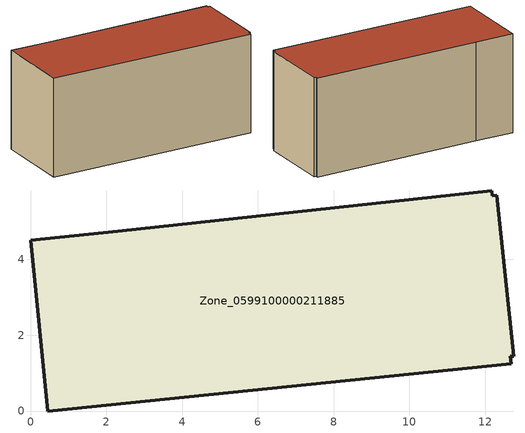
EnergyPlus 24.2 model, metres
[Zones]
Zone_0599100000211885
 floor ground (C_G): 12.67,1.44 12.69,1.24 0.46,0 0,4.51 2.3,4.74 12.18,5.81 12.19,5.69 12.31,5.7 12.76,1.45 z3.84
 wall outside (C_F): 2.3,4.74 0,4.51 0.46,0 12.69,1.24 12.67,1.44 12.76,1.45 12.31,5.7 12.19,5.69 12.18,5.81 2.3,4.74 z3.84:9.61
 roof outside (C_R): 12.69,1.24 12.67,1.44 12.76,1.45 12.31,5.7 12.19,5.69 12.18,5.81 2.3,4.74 0,4.51 0.46,0 z9.61
[BUILDING]
Pand.0599100000211885: North Axis=0; Terrain=City; Loads Convergence Tolerance Value=0.04; Temperature Convergence Tolerance Value=0.4; Solar Distribution=FullExterior; Maximum Number of Warmup Days=25; Minimum Number of Warmup Days=1
[Site:Location]
Rotterdam.The.Hague.AP_ZH_NLD Design_Conditions: Latitude=51.96; Longitude=4.45; Time Zone=1; Elevation=-4.5
[SITE:GROUNDTEMPERATURE:BUILDINGSURFACE]
18, 18, 18, 18, 18, 18, 18, 18, 18, 18, 18, 18
[MATERIAL] Thermal Absorptance=0.9; Solar Absorptance=0.7; Visible Absorptance=0.7
Name | Roughness | Thickness | Conductivity | Density | Specific Heat
G.TI.1946-1964 | MediumSmooth | 0.15 | 1 | 540 | 1210
F.TI.1946-1964 | Rough | 0.3 | 0.857143 | 1920 | 840
R.TI.1946-1964 | MediumRough | 0.2 | 0.277778 | 1500 | 1000
[CONSTRUCTION]
C_G: G.TI.1946-1964
C_F: F.TI.1946-1964
C_R: R.TI.1946-1964
[ZONE]
Zone_0599100000211885: Type=1; Multiplier=1; Ceiling Height=Autocalculate; Volume=Autocalculate; Floor Area=autocalculate; Part of Total Floor Area=Yes
[ZONEINFILTRATION:DESIGNFLOWRATE]
Infil_Zone_0599100000211885: Zone or ZoneList or Space or SpaceList=Zone_0599100000211885; Schedule=AlwaysOn; Design Flow Rate Calculation Method=Flow/Area; Flow Rate per Floor Area=0.003; Constant Term Coefficient=1; Temperature Term Coefficient=0; Velocity Term Coefficient=0; Velocity Squared Term Coefficient=0
[HVACTEMPLATE:ZONE:IDEALLOADSAIRSYSTEM]
Zone_0599100000211885: Maximum Heating Supply Air Temperature=50; Minimum Cooling Supply Air Temperature=13; Maximum Heating Supply Air Humidity Ratio=0.0156; Minimum Cooling Supply Air Humidity Ratio=0.0077; Heating Limit=NoLimit; Cooling Limit=NoLimit; Dehumidification Control Type=ConstantSensibleHeatRatio; Cooling Sensible Heat Ratio=0.7; Dehumidification Setpoint=60; Humidification Control Type=None; Humidification Setpoint=30; Outdoor Air Method=None; Outdoor Air Flow Rate per Person=0.00944; Outdoor Air Flow Rate per Zone Floor Area=0; Outdoor Air Flow Rate per Zone=0; Demand Controlled Ventilation Type=None; Outdoor Air Economizer Type=NoEconomizer; Heat Recovery Type=None; Sensible Heat Recovery Effectiveness=0.7; Latent Heat Recovery Effectiveness=0.65
[ZONECONTROL:THERMOSTAT]
ThermostatControl_Zone_0599100000211885: Zone or ZoneList=Zone_0599100000211885; Control Type Schedule=DualSetpointControlType; Control 1=Thermostat_Zone_0599100000211885; Temperature Difference Between Cutout And Setpoint=0
[THERMOSTATSETPOINT:DUALSETPOINT]
Thermostat_Zone_0599100000211885: Heating Setpoint Temperature Schedule=HeatingSetpoint_Zone_0599100000211885; Cooling Setpoint Temperature Schedule=CoolingSetpoint_Zone_0599100000211885
[SCHEDULE:COMPACT]
HeatingSetpoint_Zone_0599100000211885: Through: 12/31, For: AllDays, Until: 24:00, 21
CoolingSetpoint_Zone_0599100000211885: Through: 12/31, For: AllDays, Until: 24:00, 24
DualSetpointControlType: Through: 12/31, For: AllDays, Until: 24:00, 4
AlwaysOn: Through: 12/31, For: AllDays, Until: 24:00, 1
